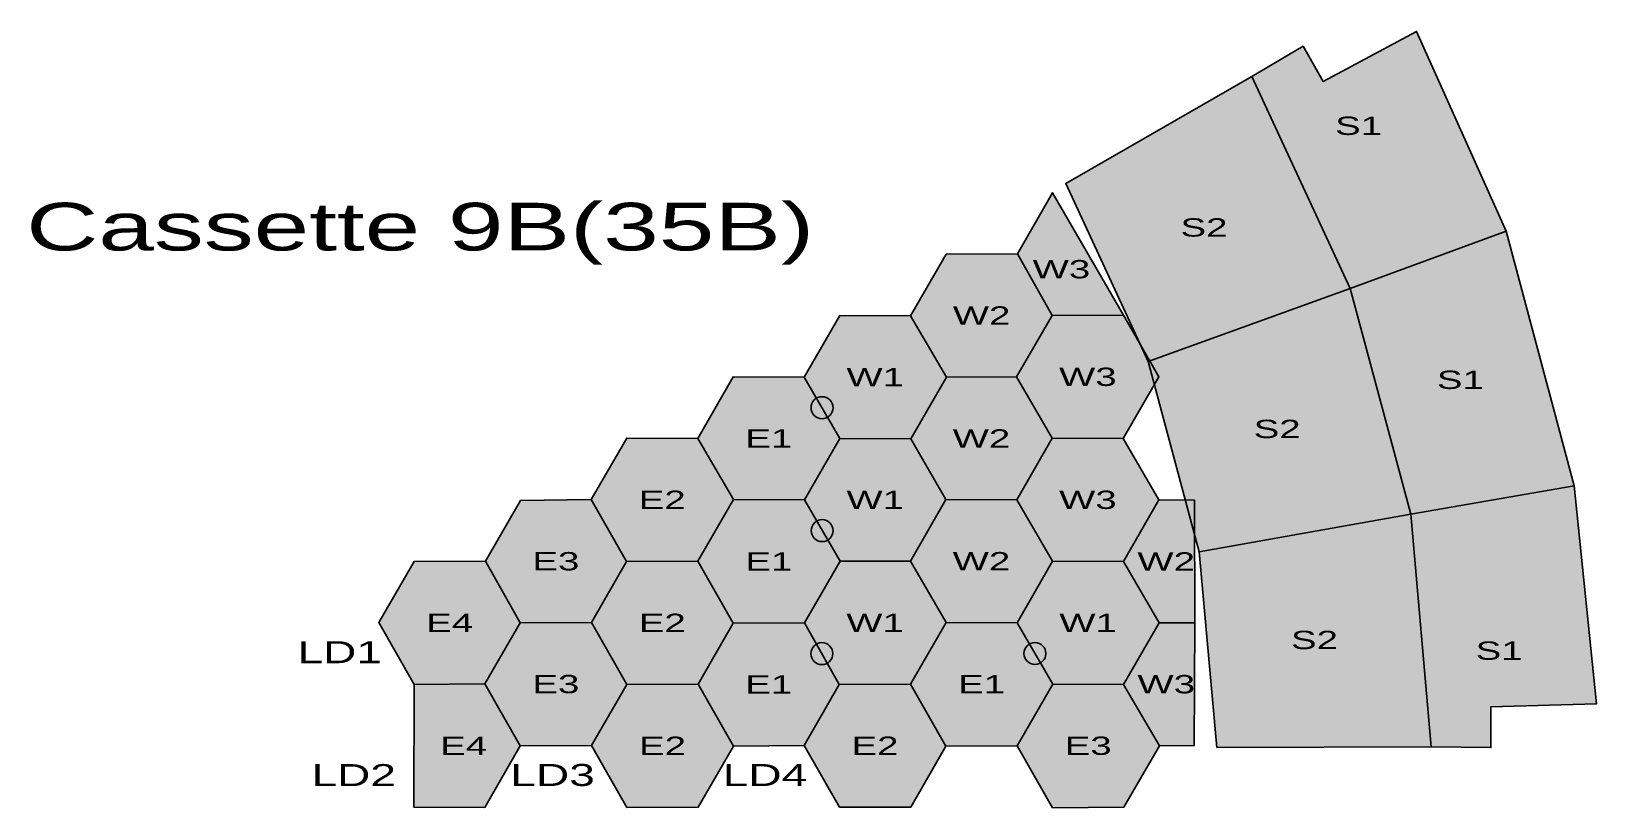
# Model space of a CAD drawing. Header units: metres. Extents: x -81 to 2055, y -82 to 976.
import ezdxf

# ---------------------------------------------------------------- set-up
doc = ezdxf.new("R2010")
doc.units = ezdxf.units.M
for name, color, linetype in [('ENGINES', 7, 'Continuous'), ('SHAPES', 7, 'Continuous'), ('TEXT', 7, 'Continuous')]:
    doc.layers.add(name, color=color, linetype=linetype)
doc.styles.add('BoldStyle', font='arial.ttf', dxfattribs={"width": 1.5})

msp = doc.modelspace()

# ---------------------------------------------------------------- hatches: boundary and pattern name
h = msp.add_hatch(color=222)
h.dxf.hatch_style = 1
h.paths.add_polyline_path([(1718.9, 625.3), (1584.4, 914.3), (1654.6, 955.8), (1682.1, 907.5), (1809.4, 976), (1931.5, 703.5)])
h = msp.add_hatch(color=222)
h.dxf.hatch_style = 1
h.paths.add_polyline_path([(1443.3, 525.8), (1330.6, 768.7), (1584.4, 914.3), (1718.9, 625.3)])
h = msp.add_hatch(color=32)
h.dxf.hatch_style = 1
h.paths.add_polyline_path([(1409.4, 589.2), (1312.8, 755.9), (1264.8, 672.7), (1312.2, 588.8)])
h = msp.add_hatch(color=202)
h.dxf.hatch_style = 1
h.paths.add_polyline_path([(1801.3, 317.9), (1718.9, 625.3), (1931.5, 703.5), (2024.5, 356.5)])
h = msp.add_hatch(color=32)
h.dxf.hatch_style = 1
h.paths.add_polyline_path([(1167.8, 504.7), (1263.7, 504.8), (1312.2, 588.8), (1264.8, 672.7), (1167.6, 672.3), (1119.1, 588.3)])
h = msp.add_hatch(color=202)
h.dxf.hatch_style = 1
h.paths.add_polyline_path([(1512.8, 266.3), (1443.3, 525.8), (1718.9, 625.3), (1801.3, 317.9)])
h = msp.add_hatch(color=32)
h.dxf.hatch_style = 1
h.paths.add_polyline_path([(1022.6, 421.1), (1119.3, 420.7), (1167.8, 504.7), (1119.1, 588.3), (1022.3, 588.7), (973.8, 504.7)])
h = msp.add_hatch(color=122)
h.dxf.hatch_style = 1
h.paths.add_polyline_path([(1312.4, 421.2), (1409.2, 420.8), (1457.7, 504.8), (1409.4, 589.2), (1312.2, 588.8), (1263.7, 504.8)])
h = msp.add_hatch(color=32)
h.dxf.hatch_style = 1
h.paths.add_polyline_path([(877.3, 337.6), (974.1, 337.1), (1022.6, 421.1), (973.8, 504.7), (877.1, 505.1), (828.6, 421.1)])
h = msp.add_hatch(color=122)
h.dxf.hatch_style = 1
h.paths.add_polyline_path([(1167.2, 337.6), (1263.9, 337.2), (1312.4, 421.2), (1263.7, 504.8), (1167.8, 504.7), (1119.3, 420.7)])
h = msp.add_hatch(color=244)
h.dxf.hatch_style = 1
edge = h.paths.add_edge_path()
edge.add_arc((998.2, 462.9), 15, 0, 360)
h = msp.add_hatch(color=32)
h.dxf.hatch_style = 1
h.paths.add_polyline_path([(731.6, 253.1), (828.8, 253.6), (877.3, 337.6), (828.6, 421.1), (731.8, 421.6), (683.3, 337.6)])
h = msp.add_hatch(color=122)
h.dxf.hatch_style = 1
h.paths.add_polyline_path([(1022.8, 253.6), (1118.7, 253.6), (1167.2, 337.6), (1119.3, 420.7), (1022.6, 421.1), (974.1, 337.1)])
h = msp.add_hatch(color=42)
h.dxf.hatch_style = 1
h.paths.add_polyline_path([(1312.7, 253.6), (1409.4, 253.2), (1457.9, 337.2), (1409.2, 420.8), (1312.4, 421.2), (1263.9, 337.2)])
h = msp.add_hatch(color=152)
h.dxf.hatch_style = 1
h.paths.add_polyline_path([(1829.3, 0.4), (1801.3, 317.9), (2024.5, 356.5), (2055, 59.4), (1910.5, 55.1), (1910.8, -0.4)])
h = msp.add_hatch(color=32)
h.dxf.hatch_style = 1
h.paths.add_polyline_path([(586.3, 169.6), (683.6, 170), (731.6, 253.1), (683.3, 337.6), (586.9, 336.6), (538.9, 253.5)])
h = msp.add_hatch(color=122)
h.dxf.hatch_style = 1
h.paths.add_polyline_path([(877.1, 169.1), (974.3, 169.6), (1022.8, 253.6), (974.1, 337.1), (877.3, 337.6), (828.8, 253.6)])
h = msp.add_hatch(color=42)
h.dxf.hatch_style = 1
h.paths.add_polyline_path([(1167.4, 170.1), (1264.2, 169.6), (1312.7, 253.6), (1263.9, 337.2), (1167.2, 337.6), (1118.7, 253.6)])
h = msp.add_hatch(color=82)
h.dxf.hatch_style = 1
h.paths.add_polyline_path([(1458.2, 169.6), (1506.6, 169.4), (1506.3, 337), (1457.9, 337.2), (1409.4, 253.2)])
h = msp.add_hatch(color=244)
h.dxf.hatch_style = 1
edge = h.paths.add_edge_path()
edge.add_arc((998.4, 295.3), 15, 0, 360)
h = msp.add_hatch(color=152)
h.dxf.hatch_style = 1
h.paths.add_polyline_path([(1536.7, -0.4), (1512.8, 266.3), (1801.3, 317.9), (1829.3, 0.4)])
h = msp.add_hatch(color=32)
h.dxf.hatch_style = 1
h.paths.add_polyline_path([(441.9, 85.5), (538.3, 86.4), (586.3, 169.6), (538.9, 253.5), (441.7, 253.1), (393.7, 169.9)])
h = msp.add_hatch(color=122)
h.dxf.hatch_style = 1
h.paths.add_polyline_path([(731.8, 85.6), (829.1, 86), (877.1, 169.1), (828.8, 253.6), (731.6, 253.1), (683.6, 170)])
h = msp.add_hatch(color=42)
h.dxf.hatch_style = 1
h.paths.add_polyline_path([(1021.7, 85.6), (1118.9, 86.1), (1167.4, 170.1), (1118.7, 253.6), (1022.8, 253.6), (974.3, 169.6)])
h = msp.add_hatch(color=82)
h.dxf.hatch_style = 1
h.paths.add_polyline_path([(1312.9, 86.1), (1409.7, 85.6), (1458.2, 169.6), (1409.4, 253.2), (1312.7, 253.6), (1264.2, 169.6)])
h = msp.add_hatch(color=122)
h.dxf.hatch_style = 1
h.paths.add_polyline_path([(586.6, 2), (683.8, 2.4), (731.8, 85.6), (683.6, 170), (586.3, 169.6), (538.3, 86.4)])
h = msp.add_hatch(color=42)
h.dxf.hatch_style = 1
h.paths.add_polyline_path([(877.3, 1.6), (973.7, 2.5), (1021.7, 85.6), (974.3, 169.6), (877.1, 169.1), (829.1, 86)])
h = msp.add_hatch(color=82)
h.dxf.hatch_style = 1
h.paths.add_polyline_path([(1167.2, 1.6), (1264.4, 2.1), (1312.9, 86.1), (1264.2, 169.6), (1167.4, 170.1), (1118.9, 86.1)])
h = msp.add_hatch(color=82)
h.dxf.hatch_style = 1
h.paths.add_polyline_path([(1458.4, 2.1), (1505.9, 2.3), (1506.6, 169.4), (1458.2, 169.6), (1409.7, 85.6)])
h = msp.add_hatch(color=244)
h.dxf.hatch_style = 1
edge = h.paths.add_edge_path()
edge.add_arc((998, 127.6), 15, 0, 360)
h = msp.add_hatch(color=244)
h.dxf.hatch_style = 1
edge = h.paths.add_edge_path()
edge.add_arc((1288.6, 127.8), 15, 0, 360)
h = msp.add_hatch(color=122)
h.dxf.hatch_style = 1
h.paths.add_polyline_path([(441.9, 85.5), (441.3, -81.6), (538.1, -82), (586.6, 2), (538.3, 86.4)])
h = msp.add_hatch(color=42)
h.dxf.hatch_style = 1
h.paths.add_polyline_path([(732.1, -82), (829.3, -81.6), (877.3, 1.6), (829.1, 86), (731.8, 85.6), (683.8, 2.4)])
h = msp.add_hatch(color=82)
h.dxf.hatch_style = 1
h.paths.add_polyline_path([(1021.9, -81.9), (1119.2, -81.5), (1167.2, 1.6), (1118.9, 86.1), (1021.7, 85.6), (973.7, 2.5)])
h = msp.add_hatch(color=82)
h.dxf.hatch_style = 1
h.paths.add_polyline_path([(1312.7, -82.4), (1409.9, -81.9), (1458.4, 2.1), (1409.7, 85.6), (1312.9, 86.1), (1264.4, 2.1)])

# ---------------------------------------------------------------- linework, layer by layer
at = {"layer": 'ENGINES', "color": 244}
for centre in [(998.2, 462.9), (998.4, 295.3), (998, 127.6), (1288.6, 127.8)]:
    msp.add_circle(centre, 15, dxfattribs=at)
at = {"layer": 'SHAPES', "color": 250}
for points in [[(1718.9, 625.3), (1584.4, 914.3), (1654.6, 955.8), (1682.1, 907.5), (1809.4, 976), (1931.5, 703.5)], [(1443.3, 525.8), (1330.6, 768.7), (1584.4, 914.3), (1718.9, 625.3)], [(1409.4, 589.2), (1312.8, 755.9), (1264.8, 672.7), (1312.2, 588.8)], [(1801.3, 317.9), (1718.9, 625.3), (1931.5, 703.5), (2024.5, 356.5)], [(1167.8, 504.7), (1263.7, 504.8), (1312.2, 588.8), (1264.8, 672.7), (1167.6, 672.3), (1119.1, 588.3)], [(1512.8, 266.3), (1443.3, 525.8), (1718.9, 625.3), (1801.3, 317.9)], [(1022.6, 421.1), (1119.3, 420.7), (1167.8, 504.7), (1119.1, 588.3), (1022.3, 588.7), (973.8, 504.7)], [(1312.4, 421.2), (1409.2, 420.8), (1457.7, 504.8), (1409.4, 589.2), (1312.2, 588.8), (1263.7, 504.8)], [(877.3, 337.6), (974.1, 337.1), (1022.6, 421.1), (973.8, 504.7), (877.1, 505.1), (828.6, 421.1)], [(1167.2, 337.6), (1263.9, 337.2), (1312.4, 421.2), (1263.7, 504.8), (1167.8, 504.7), (1119.3, 420.7)], [(731.6, 253.1), (828.8, 253.6), (877.3, 337.6), (828.6, 421.1), (731.8, 421.6), (683.3, 337.6)], [(1022.8, 253.6), (1118.7, 253.6), (1167.2, 337.6), (1119.3, 420.7), (1022.6, 421.1), (974.1, 337.1)], [(1312.7, 253.6), (1409.4, 253.2), (1457.9, 337.2), (1409.2, 420.8), (1312.4, 421.2), (1263.9, 337.2)], [(1829.3, 0.4), (1801.3, 317.9), (2024.5, 356.5), (2055, 59.4), (1910.5, 55.1), (1910.8, -0.4)], [(586.3, 169.6), (683.6, 170), (731.6, 253.1), (683.3, 337.6), (586.9, 336.6), (538.9, 253.5)], [(877.1, 169.1), (974.3, 169.6), (1022.8, 253.6), (974.1, 337.1), (877.3, 337.6), (828.8, 253.6)], [(1167.4, 170.1), (1264.2, 169.6), (1312.7, 253.6), (1263.9, 337.2), (1167.2, 337.6), (1118.7, 253.6)], [(1458.2, 169.6), (1506.6, 169.4), (1506.3, 337), (1457.9, 337.2), (1409.4, 253.2)], [(1536.7, -0.4), (1512.8, 266.3), (1801.3, 317.9), (1829.3, 0.4)], [(441.9, 85.5), (538.3, 86.4), (586.3, 169.6), (538.9, 253.5), (441.7, 253.1), (393.7, 169.9)], [(731.8, 85.6), (829.1, 86), (877.1, 169.1), (828.8, 253.6), (731.6, 253.1), (683.6, 170)], [(1021.7, 85.6), (1118.9, 86.1), (1167.4, 170.1), (1118.7, 253.6), (1022.8, 253.6), (974.3, 169.6)], [(1312.9, 86.1), (1409.7, 85.6), (1458.2, 169.6), (1409.4, 253.2), (1312.7, 253.6), (1264.2, 169.6)], [(586.6, 2), (683.8, 2.4), (731.8, 85.6), (683.6, 170), (586.3, 169.6), (538.3, 86.4)], [(877.3, 1.6), (973.7, 2.5), (1021.7, 85.6), (974.3, 169.6), (877.1, 169.1), (829.1, 86)], [(1167.2, 1.6), (1264.4, 2.1), (1312.9, 86.1), (1264.2, 169.6), (1167.4, 170.1), (1118.9, 86.1)], [(1458.4, 2.1), (1505.9, 2.3), (1506.6, 169.4), (1458.2, 169.6), (1409.7, 85.6)], [(441.9, 85.5), (441.3, -81.6), (538.1, -82), (586.6, 2), (538.3, 86.4)], [(732.1, -82), (829.3, -81.6), (877.3, 1.6), (829.1, 86), (731.8, 85.6), (683.8, 2.4)], [(1021.9, -81.9), (1119.2, -81.5), (1167.2, 1.6), (1118.9, 86.1), (1021.7, 85.6), (973.7, 2.5)], [(1312.7, -82.4), (1409.9, -81.9), (1458.4, 2.1), (1409.7, 85.6), (1312.9, 86.1), (1264.4, 2.1)]]:
    msp.add_lwpolyline(points, close=True, dxfattribs=at)

# ---------------------------------------------------------------- texts
at = {"layer": 'TEXT', "color": 250, "char_height": 25, "attachment_point": 5, "style": 'BoldStyle'}
for s, insert in [('S1', (1730.2, 847.1)), ('S2', (1519.3, 708.5)), ('W3', (1324.8, 651.6)), ('W2', (1215.9, 588.6)), ('W1', (1070.8, 504.7)), ('W3', (1360.8, 504.9)), ('S1', (1869.1, 500.8)), ('E1', (925.6, 421.1)), ('W2', (1215.7, 421)), ('S2', (1619.1, 433.8)), ('E2', (780.2, 337.4)), ('W1', (1070.8, 337.3)), ('W3', (1360.9, 337.2)), ('E3', (635.1, 253.4)), ('E1', (925.7, 253.4)), ('W2', (1215.7, 253.6)), ('W2', (1467.7, 253.3)), ('E4', (490.2, 169.6)), ('E2', (780.3, 169.6)), ('W1', (1070.6, 169.8)), ('W1', (1361.2, 169.6)), ('S2', (1670, 146.1)), ('S1', (1921.9, 131.5)), ('E3', (635.1, 86)), ('E1', (925.5, 85.7)), ('E1', (1215.9, 85.9)), ('W3', (1467.8, 85.8)), ('E4', (509.3, 2)), ('E2', (780.6, 2)), ('E2', (1070.4, 2.1)), ('E3', (1361.3, 1.9))]:
    msp.add_mtext(s, dxfattribs=dict(at, insert=insert))
at = {"layer": 'TEXT', "color": 8, "insert": (450, 700), "char_height": 65, "attachment_point": 5, "style": 'BoldStyle'}
msp.add_mtext('Cassette 9B(35B)', dxfattribs=at)
at = {"layer": 'TEXT', "color": 0, "char_height": 30, "attachment_point": 5, "style": 'BoldStyle'}
for s, insert in [('LD1', (340.2, 129.6)), ('LD1', (340.2, 129.6)), ('LD2', (359.3, -38)), ('LD2', (359.3, -38)), ('LD3', (630.6, -38)), ('LD3', (630.6, -38)), ('LD4', (920.4, -37.9)), ('LD4', (920.4, -37.9))]:
    msp.add_mtext(s, dxfattribs=dict(at, insert=insert))

doc.saveas('drawing.dxf')
